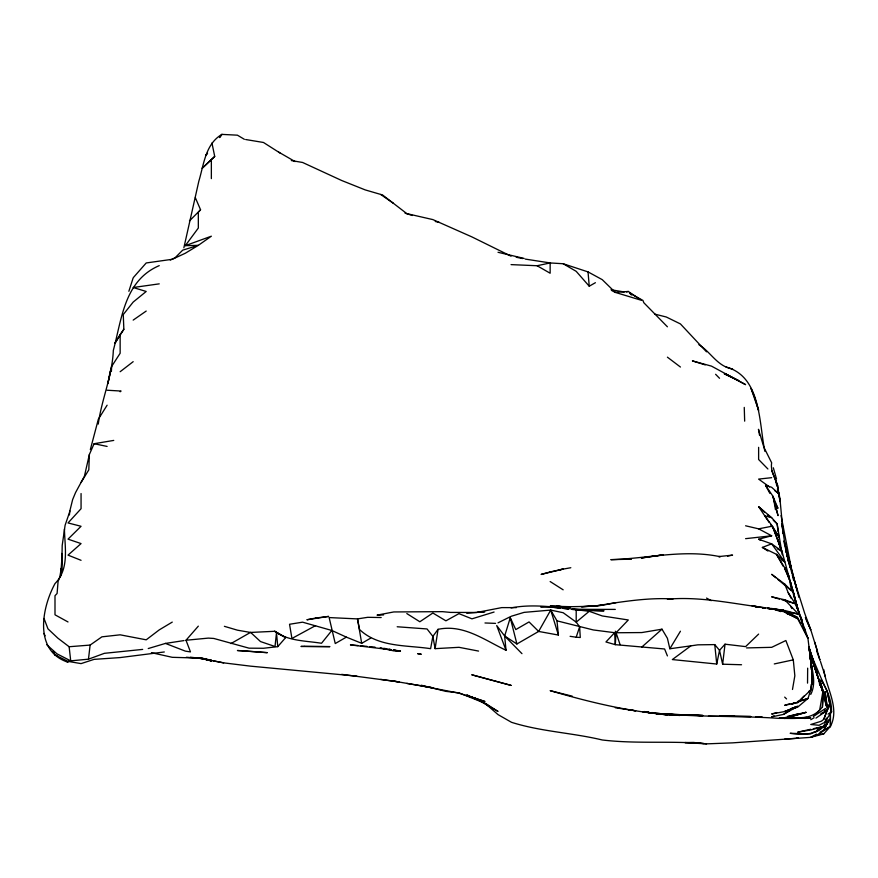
<?xml version="1.0" encoding="UTF-8"?>
<svg xmlns="http://www.w3.org/2000/svg" width="878" height="878" viewBox="0 0 878 878"><rect width="100%" height="100%" fill="white"/><g stroke="black" fill="none" stroke-linecap="round" stroke-linejoin="round"><path stroke-width="1.32" d="M61.701 570.327L62.206 545.414L65.093 525.307L69.395 512.741L72.644 499.571L75.563 492.558L84.409 476.271L89.369 454.497L94.089 443.719L113.745 440.416M830.412 712.749L830.412 726.424L823.773 733.854L810.745 737.355L732.559 742.865L706.505 743.864L693.477 742.437L684.906 742.59L706.505 743.864M61.69 570.546L61.734 553.458M70.284 660.904L67.321 662.012C33.616 650.302 41.914 607.642 54.996 583.607C69.483 568.878 64.818 547.532 64.423 529.083M807.54 683.128L807.661 668.158M98.259 424.085C101.628 399.347 112.329 375.696 113.328 350.388C121.866 318.571 124.402 280.587 159.236 265.628M183.853 247.815L198.823 181.23C203.828 164.724 205.309 143.992 221.936 134.389L237.422 135.179L244.38 139.317M572.291 696.188L550.144 690.646C592.496 703.026 635.584 713.386 679.813 715.438L656.81 713.671L667.412 714.966L642.652 711.696L656.81 713.671L680.505 715.032C713.298 716.909 746.179 716.042 778.951 718.38C793.964 718.083 812.479 721.112 822.434 706.779L822.829 691.952L810.745 655.438L822.829 691.952L819.69 709.907L813.335 716.569L825.419 708.502L823.773 712.738L815.98 718.094M111.385 371.482L111.649 366.411L120.143 353.274L120.143 334.562L123.853 329.272L123.26 314.565L133.182 302.076L146.209 291.463L133.182 287.512L159.236 283.857M615.291 631.183L616.049 632.753L615.291 644.661L664.602 648.985L667.412 655.921M60.703 574.903L61.734 560.724M60.659 576.089L61.284 568.242L59.825 576.879M822.434 706.779L823.542 692.632L826.352 706.066L824.069 696.847M776.909 712.519L771.652 714.012L784.68 711.531L797.718 707.108L808.001 698.438L810.745 689.954L811.206 684.5M811.667 679.045L812.359 670.869L811.821 684.357L810.745 689.954L797.718 702.63L784.68 705.286L789.86 703.761M89.369 454.497L88.81 469.862L81.061 482.461M69.406 514.925L69.856 510.897M46.666 644.65L56.905 653.792L70.712 660.86L88.469 659.169L90.116 645.078L101.903 636.835L120.143 634.816L146.209 639.821L159.236 629.888L172.264 622.096M826.066 718.456C825.21 735.38 802.36 735.303 790.178 733.295L810.745 733.92L814.191 731.868M741.548 664.745L722.638 664.207L725.03 644.189L745.598 646.625L758.625 634.092M478.565 651.081L459.007 647.316L435.115 648.655L438.045 629.328C463.419 623.951 484.426 640.051 506.013 650.269L504.663 636.012L510.272 617.728L515.792 629.581L529.05 621.931L538.642 631.436L558.419 635.057L556.992 620.845L550.726 610.089L524.078 612.372L511.051 616.323M792.483 689.482L794.842 675.797L793.295 659.861L785.865 640.523L771.718 647.327L746.552 647.92M110.299 370.856L107.862 383.642L111.649 366.411M722.638 664.207L719.532 650.324L714.758 644.606L697.856 644.836L690.854 645.857L672.35 659.565L716.733 664.031L719.532 650.324L725.03 644.189M90.335 449.602L98.347 419.223L107.116 405.197M128.857 291.298L132.929 278.6M570.096 636.32L576.198 637.219L579.634 626.771L576.198 622.151L563.171 612.723L550.726 610.089L538.642 631.436L516.901 643.991L504.663 636.012L496.707 625.553L506.013 650.269M824.585 722.122L831.51 712.014L829.458 704.266L823.773 719.356L821.347 721.2L810.745 724.504L819.108 725.283L823.773 722.792M810.745 694.432C817.111 682.063 811.206 668.213 810.043 655.295L811.755 669.354L811.821 684.357L811.7 681.624M823.773 719.356L829.458 704.266M59.945 576.802L58.08 581.445L57.092 593.495L54.996 595.712L54.996 614.809L68.023 621.964M826.637 720.487L826.813 724.35L823.773 730.123L829.501 719.291L826.813 724.35L814.718 732.417M120.143 334.562L114.853 343.397L123.853 329.272M690.854 645.857L669.837 648.765L680.439 631.216M438.045 629.328L432.865 636.396L430.604 648.677C406.591 645.023 378.429 647.481 359.552 629.515L357.5 618.902L329.14 617.574L335.253 643.541L346.36 637.132L361.703 643.322L370.725 638.108M185.302 245.664L211.357 236.193L198.329 245.346L185.302 245.664L198.329 228.039L198.329 212.256L200.557 209.754L195.344 197.715M346.36 637.132L331.829 630.47L321.535 643.267C305.796 640.731 287.841 641.159 274.737 631.293L250.449 632.445L237.422 630.174L224.384 626.321M148.239 648.546L165.448 643.42L185.302 651.114L190.471 651.904L186.004 640.249L208.349 638.108L213.771 638.449L249.056 648.173L263.477 648.271L277.755 646.647L285.657 637.604L274.737 631.293L285.657 637.604M186.004 640.249L198.329 626.146M133.182 277.777L146.209 262.961L172.264 259.295L185.302 253.248L198.329 245.346L182.679 250.164L175.062 257.792L170.288 260.053M614.633 632.698L605.941 641.972L615.291 644.661L614.633 632.698L593.319 629.954L556.992 620.845M797.718 702.63L803.919 696.089M620.077 644.595L616.049 632.753L628.319 619.978L602.264 615.95L589.226 611.297L576.198 609.716L576.198 622.151L589.226 611.297M189.439 220.949L200.557 209.754M214.715 156.449L202.28 168.181L214.715 156.449L211.949 142.993M67.321 662.012L70.196 660.816M641.664 647.185L661.99 629.186L667.412 638.295L669.837 648.765M823.773 712.738L827.559 709.742L825.068 691.754L827.559 709.742L825.32 711.07M120.143 391.775L121.076 391.05L107.116 390.227M120.143 371.723L133.182 361.67M793.964 702.598L791.868 704.178L808.001 698.438L797.641 701.478M808.649 691.535L810.745 689.954M133.182 320.108L146.209 311.053M774.078 715.855L771.652 716.898L783.516 714.396L789.146 710.807M791.407 709.38L794.788 707.229M828.042 714.099L831.51 712.014C831.905 700.578 826.988 689.91 821.567 680.11L827.01 690.635L831.51 712.014L827.01 690.635M796.631 706.922L783.516 714.396M816.485 730.496L826.813 724.35M810.745 719.719L814.104 717.721M820.831 713.726L823.081 712.398M230.914 643.596L250.449 632.445M511.051 264.618L537.116 265.738L550.144 262.939L563.171 263.74L576.198 271.335L589.237 286.206L595.405 282.705M816.529 734.14L810.745 737.355L818.109 734.37L830.412 726.424C840.048 708.107 826.242 688.023 823.773 669.629M819.997 732.219L830.412 726.424L830.368 713.09M315.597 625.597L291.924 638.471L289.542 624.269L302.57 622.173L331.829 630.47M498.024 622.842L510.184 616.773M797.718 706.121L784.68 711.531L795.435 707.383M767.932 551.033L762.345 547.422L771.652 543.855L781.914 551.164L799.134 613.546L792.746 590.049L797.378 608.52M88.469 659.169L104.394 653.32L142.675 649.402M525.165 259.076L550.144 262.939L550.144 273.234L537.116 265.738M806.015 712.343L784.68 718.489L806.015 712.343L787.709 716.294M494.084 612.032L471.958 618.836L458.931 613.645L445.903 620.823L432.865 613.02L419.838 621.756L406.81 613.557M797.718 713.924L784.68 717.754L778.951 718.38L781.453 717.787M791.374 708.414L795.314 707.295M810.745 729.267L797.718 732.175L811.129 729.892L823.773 726.358L813.346 728.685M626.486 291.957L628.319 291.463L641.357 300.287L615.291 292.396L611.922 290.662M760.952 540.42L758.625 539.224L771.652 535.789L758.625 528.841L745.598 525.79M774.286 663.933L793.295 659.861M764.848 451.314C758.888 422.746 761.292 376.695 726.029 366.971M727.555 556.147L732.559 555.105L718.687 556.597L720.333 556.63L719.532 556.575C683.15 549.123 647.152 558.671 610.836 559.659L631.337 559.176M758.625 528.841L771.652 526.284M616.049 602.659L595.712 605.963L581.368 606.764L602.264 605.282L615.291 602.802C634.421 600.08 653.693 597.764 673.053 598.972L667.412 599.213C698.021 596.414 728.411 602.802 758.625 606.863L752.073 605.963L783.758 610.287L774.341 609.145M559.165 569.822L570.821 567.726M511.051 607.905C541.803 601.946 573.049 611.538 604.042 610.781L576.198 609.716M661.99 629.186L641.785 632.566L616.049 632.753M165.448 643.42L184.018 640.578M818.45 734.568L823.773 733.854M745.598 538.664L771.652 535.789M771.652 477.676L758.625 479.103L769.479 486.906M483.69 611.834L466.745 613.272M477.862 612.361L483.8 611.812M602.264 605.282L589.226 606.347L563.171 606.852L550.144 606.138L570.941 606.709L540.705 606.786M44.032 618.463L47.972 628.857L57.882 638.174L69.132 646.735L90.116 645.078M628.319 291.463L615.291 292.396L602.264 279.665L588.04 271.906L563.171 263.74M478.027 612.372L484.799 611.9M784.68 739.111L798.563 738.135L796.631 738.266M799.134 717.754L780.037 717.754L797.718 718.336L784.68 718.149M801.691 717.622L806.816 717.337M164.307 651.97L120.143 657.578L94.089 659.367L81.061 663.614L68.023 661.375L54.974 654.9L53.13 651.322M540.947 606.841L555.873 606.446M383.598 614.918L377.046 615.138L393.783 611.944L442.589 611.659L450.524 612.416L476.677 612.471L501.733 607.609L516.396 607.62M602.352 609.804L572.28 609.475M615.291 609.409L572.28 609.332L576.188 609.738M793.789 717.743L810.745 717.853L804.961 718.413L795.391 717.765M724.745 716.009L750.8 716.514M703.069 715.537L667.412 714.505L651.772 712.541M719.532 716.174L734.535 716.207M708.469 716.207L750.558 716.503M702.598 715.581L667.412 714.143L702.916 715.581L680.505 715.032M381.184 617.53L367.717 617.311L357.5 618.902L361.703 643.322M724.493 715.998L730.683 716.152M630.733 558.836L628.319 558.77L630.931 558.847M484.985 622.974L495.554 623.38M397.185 626.76L427.048 628.955L432.865 636.396L435.115 648.655M767.745 608.619L771.652 608.816L767.822 608.289M576.198 637.219L580.27 637.494L579.634 626.771M755.53 716.854L762.543 717.337L756.013 716.887M657.216 713.441L680.373 715.032M357.884 645.528L350.432 644.902L391.171 649.808M360.518 645.769L367.103 646.395M369.737 646.647L375.005 647.141M190.515 657.216L204.596 658.796L186.399 657.238M559.253 607.971L550.144 607.016L560.713 608.07M563.16 608.377L568.373 608.926M563.292 608.344L568.45 608.904M703.706 743.545C670.013 740.78 635.957 744.017 602.264 739.978C572.226 732.757 541.067 731.659 511.534 722.32L498.024 714.604L485.995 704.123M380.745 679.374L399.073 681.921L341.663 674.359M291.32 160.564L302.57 162.463L341.663 180.495L365.226 189.911L382.545 194.96L406.81 213.617L432.876 219.599L471.958 236.928L511.04 256.189M356.929 676.159L250.449 666.139L223.627 662.857L198.329 658.061L172.264 657.315L151.422 652.672M771.652 608.816L767.624 608.322L783.758 610.287M647.865 712.047L643.958 711.564L650.477 712.815L643.958 711.685M202.236 658.072L211.357 660.86L204.201 659.027L210.863 659.916M755.036 606.555L765.265 607.949M563.171 606.852L556.696 605.963L564.653 607.104M795.128 717.71L797.718 718.072M615.291 707.734L635.694 710.818L628.319 709.633M386.386 648.963L382.545 648.403L393.783 650.883L400.478 651.026L394.068 650.082M388.943 649.336L391.511 649.709M754.926 606.566L758.581 607.115M380.273 647.635L381.568 647.843M245.675 139.525L263.477 142.477L279.95 152.97M204.201 659.027L211.357 660.19M406.81 683.413L432.865 687.803L393.783 681.13M611 289.74L624.247 291.979M549.299 263.213L550.583 263.444M421.33 685.839L458.931 693.159L484.985 701.511L471.958 697.11M393.783 650.159L399.951 651.322L393.388 650.082M384.191 648.337L386.825 648.831M388.899 649.237L391.336 649.698M774.253 609.332L776.865 609.848M788.587 612.164L797.718 613.974L784.68 610.44L797.465 617.421L787.138 613.832M210.72 660.278L204.256 658.983L211.357 660.86L200.93 658.226M213.299 660.794L223.627 662.857M516.209 257.243L522.608 258.549M94.089 443.719L107.116 446.43M801.943 619.714L795.194 603.68L784.68 599.773L771.652 596.82L779.499 599.103M498.024 252.293L524.078 258.406M435.279 221.475L439.23 222.419M654.593 314.083L666.303 317.002L680.439 323.938L706.505 351.826M200.678 658.149L203.027 658.73M771.652 517.658L764.804 515.913L758.625 506.672L771.652 517.658L777.129 523.837L782.243 554.808M421.144 685.202L445.903 691.381L458.931 692.841L484.985 703.245L481.835 701.039M782.111 599.872L795.194 603.68L788.203 592.672L784.68 584.024L771.652 574.311L775.834 577.768M705.221 364.897L692.413 360.891L711.509 366.137L745.598 384.641L724.756 373.523L738.563 380.602L724.295 373.94M769.896 493.414L765.561 485.38L771.652 487.29L778.171 493.151C779.357 482.209 769.765 473.659 771.652 462.772L763.904 447.297L758.46 429.298L759.536 435.247M405.032 213.156L412.353 215.494M54.996 654.911L57.498 655.778M780.685 611.582L771.652 608.443L784.68 611.988L797.465 617.421M758.625 539.224L771.652 543.855L784.68 561.876L781.332 559.703M81.061 560.307L68.023 555.126L81.061 543.581L68.023 539.147L81.061 526.284L68.023 522.948L81.061 508.691L81.061 493.546M466.855 694.871L482.801 701.994M732.559 368.979C717.183 366.422 710.993 352.078 698.888 344.692M466.975 695.178L483.789 702.554M762.345 547.422L776.448 554.325L784.68 561.876M796.533 617.958L784.68 611.988L797.718 618.825L807.925 638.218L811.755 669.354L810.888 661.178M777.25 548.783L781.914 551.164L772.563 526.471L764.804 515.913L769.183 522.41M706.505 598.072L711.235 600.684M278.622 152.081L295.096 161.585M475.141 698.197L498.024 711.443L486.072 703.783M550.144 581.543L563.171 589.829M479.553 699.964L488.223 705.682L486.072 704.057M380.756 194.499L393.421 203.312M774.912 490.802L778.171 493.151M667.412 357.17L680.439 367.037M777.93 579.502L791.517 590.762L790.024 582.751M250.647 632.434L260.503 641.566L275.012 646.504L276.504 632.72L277.755 646.647M758.625 506.672L764.464 512.093M767.394 514.804L769.337 516.615M773.233 520.226L777.129 523.837L778.106 531.486M784.68 697.11L786.567 698.943M784.68 584.024L791.517 590.762M784.68 599.773L800.143 615.862L804.906 632.171M667.412 326.803L643.837 302.745L642.915 300.408L629.57 293.065L631.425 295.008M715.603 374.28L719.532 378.286M504.663 636.012L521.96 653.66M767.899 468.984L758.625 459.501L758.625 447.341M765.561 485.38L772.892 496.191L777.941 508.318L774.846 502.589M770.643 524.572L779.412 537.566L772.563 526.471L780.355 547.071L777.568 538.631L781.343 551.494M823.773 692.808L816.957 674.524M790.551 606.358L791.934 608.575M803.041 626.233L804.435 628.439L805.181 632.204M783.187 566.266L776.448 554.325L784.68 567.737L789.256 577.022L784.537 568.659M797.718 617.717L800.67 623.314M788.203 592.672L791.243 598.445M43.9 633.433L45.129 635.815M803.524 628.966L807.925 638.218L804.588 628.352M805.367 617.464L810.745 629.735L817.363 651.07M806.213 619.572L810.745 629.735L804.676 613.261L792.658 575.057L797.367 591.113L784.68 542.802M823.773 684.335L811.096 654.681L809.22 648.238M771.652 470.41L777.656 485.325M790.815 583.201L784.68 567.737L790.815 583.201L795.534 600.969L792.746 590.049M820.447 661.419L825.331 676.565M816.803 651.388L819.997 660.234L814.762 642.158M804.435 628.439L800.143 615.862L804.061 629.68M799.737 614.644L793.339 594.274M822.829 691.952L808.945 648.403M816.496 673.261L808.901 649.621M773.452 497.947L772.892 496.191L778.029 515.638L773.452 497.947L775.483 509.745M808.901 646.932L817.594 673.887L808.934 647.284M550.726 610.089L558.419 635.057M796.083 603.175L797.443 608.728M773.331 467.787L776.536 479.048M783.769 541.067L790.167 567.781L785.964 550.308M792.34 575.244L793.657 580.424M510.272 617.728L516.901 643.991M823.421 694.213L819.832 679.737L823.465 692.325L819.075 680.165L819.745 685.488M790.815 568.154L786.04 548.794L792.022 573.927M781.058 515.551L791.33 568.45L789.498 561.832L798.914 597.413M785.634 549.013L788.762 562.26L784.68 542.67L781.903 523.979M810.69 662.44L812.238 669.069L810.745 661.244M786.271 551.647L788.674 562.304M775.472 479.662L776.876 486.192M777.436 488.805L780.235 501.865L783.22 533.681L781.848 523.782M801.691 619.572L803.348 627.572M809.966 657.413L810.482 659.971M777.491 485.238L780.235 501.865L778.995 492.668M778.424 534.033L778.753 536.579M69.132 646.735L70.712 660.86M714.758 644.606L716.733 664.031M588.04 271.906L589.237 286.206M826.747 718.127L826.933 720.772M810.866 662.539L811.162 669.354M744.259 407.403L744.665 421.144M211.357 159.533L211.357 178.618M221.936 134.389L219.533 137.517L221.936 134.389M207.504 153.145L205.902 155.23L207.504 153.145M550.144 571.951L541.089 574.431L563.171 569.098L550.144 571.951M315.597 618.068L306.894 619.769L328.624 616.411L315.597 618.068M642.586 557.804L641.346 558.013L663.417 554.786L642.586 557.804M304.271 646.384L300.967 646.438L329.909 646.625L304.271 646.384M421.056 654.187L417.719 653.66L421.056 654.187M244.325 650.905L237.422 650.51L267.329 652.661L244.325 650.905M764.936 607.993L762.247 607.664L764.936 607.993M511.051 685.378L471.958 674.842L511.051 685.378M754.334 396.636L751.052 388.438L758.625 410.333L754.334 396.636M810.372 655.098L810.745 658.072L810.372 655.098"/></g></svg>
